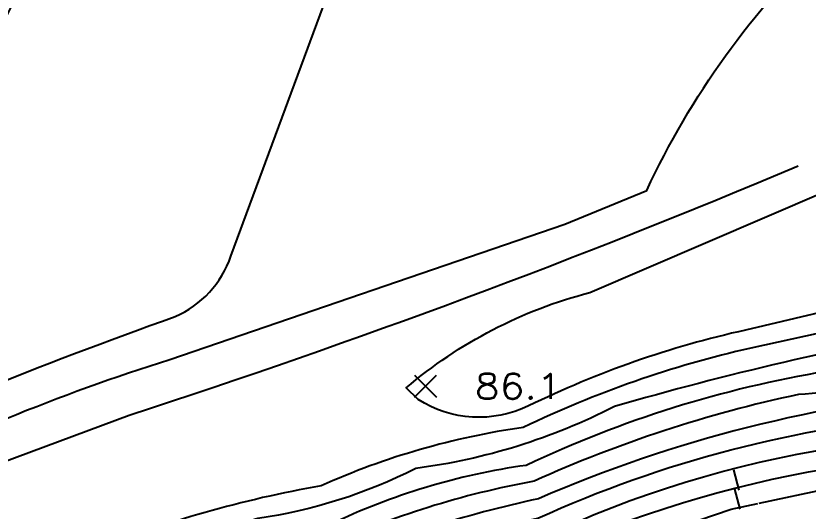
# Model space of a CAD drawing. Header units: feet. Extents: x 1023941 to 1026768, y 90264 to 94497.
# Drawn here: x 1026059.4 to 1026135.1, y 91238.2 to 91285.4 of the extents above; entities that cross this region are included whole.
import ezdxf
from ezdxf.enums import TextEntityAlignment as Align

# ---------------------------------------------------------------- set-up
doc = ezdxf.new("R2010")
doc.units = ezdxf.units.FT
doc.header["$MEASUREMENT"] = 0
doc.linetypes.add('LTP702', pattern=[40, 40, 0])
doc.linetypes.add('LTP706', pattern=[40, 40, 0])
for name, color, linetype in [('CF-DEP_INDX', 11, 'LTP702'), ('CF-DEP_INT', 9, 'LTP706'), ('CF-INDEX', 11, 'Continuous'), ('CF-INTERMED', 9, 'Continuous'), ('SPOTELEV', 9, 'Continuous')]:
    doc.layers.add(name, color=color, linetype=linetype)
doc.styles.add('60', font='simplex.shx', dxfattribs={"width": 1.15, "height": 2.4})

# ---------------------------------------------------------------- blocks, each defined once
blk = doc.blocks.new('DEPRESS2')
blk.add_line((0.005859, -0.996094), (0.001953, -0.001953))
blk = doc.blocks.new('SPOT')
for p, q in [((-0.5, -0.5), (0.5, 0.5)), ((-0.5, 0.5), (0.5, -0.5))]:
    blk.add_line(p, q)

msp = doc.modelspace()

# ---------------------------------------------------------------- linework, layer by layer
at = {"layer": 'CF-DEP_INDX', "elevation": 75, "flags": 128}
msp.add_lwpolyline([(1026159.41, 91120.54), (1026155.76, 91117.71, -0.17196089), (1026141.72, 91109.86), (1026129.8, 91105.94, -0.07207506), (1026106.53, 91108.5, -0.15369053), (1026091.85, 91114.87, -0.17780993), (1026064.25, 91163.21), (1026065.45, 91174.44, -0.21850248), (1026071.94, 91186.95), (1026081.37, 91196.18), (1026081.8, 91197.41, -0.38854983), (1026079.48, 91200.61, -0.08833904), (1026084.65, 91216.2), (1026086.05, 91219.39, -0.04174816), (1026133.13, 91236.01, 0.02273697), (1026171.44, 91244.71), (1026242.56, 91260.25), (1026257.9, 91263.81, -0.07644062), (1026284.87, 91266.06, -0.06001243), (1026304.59, 91266.01, -0.06422099), (1026316.14, 91253.07)], format="xyb", dxfattribs=at)
at = {"layer": 'CF-DEP_INT', "flags": 128}
for points, elevation in [([(1026335.54, 91244.01, -0.08513485), (1026337.15, 91216.2, -0.17704488), (1026326.73, 91193.91, -0.13033732), (1026292.28, 91166.04, -0.0366915), (1026194.37, 91118.49), (1026182.68, 91115.4, -0.05965369), (1026152.52, 91102.4, -0.02417349), (1026123.73, 91091.44, -0.14033846), (1026112.42, 91090.88, -0.14076263), (1026091.53, 91098.13, -0.14904534), (1026063.19, 91126.87), (1026049.67, 91150.49), (1026045.92, 91168.49, 0.19272258), (1026043.64, 91173.12, -0.13976813), (1026035.61, 91190.64), (1026032.18, 91205.04, -0.0645031), (1026069.97, 91222.07), (1026075.04, 91224.09), (1026101.34, 91233.57, 0.05679579), (1026114.63, 91237.86, -0.06985129), (1026143.09, 91244.97, 0.05287044), (1026160.19, 91249.15, -0.01925991), (1026232.01, 91265.18, -0.04219949), (1026292.29, 91275.66), (1026312.38, 91275.12, -0.11017542), (1026320.83, 91267.15), (1026330.95, 91254.91, -0.09656092), (1026335.54, 91244.01)], 79), ([(1026330.36, 91249.54, -0.15193711), (1026334.21, 91214.56, -0.20695229), (1026296.5, 91171.29, -0.01867233), (1026220, 91131.76), (1026193.04, 91120.87), (1026177.41, 91117.18, -0.05995969), (1026157.66, 91108.61, 0.08150049), (1026149.89, 91104.03), (1026125.33, 91094.94, -0.03846527), (1026103.12, 91097.45, -0.13927836), (1026077.07, 91114.19, -0.09099638), (1026059.66, 91141.76, -0.0982828), (1026051.41, 91163.42, -0.06907624), (1026051.6, 91172.49, 0.13395693), (1026049.95, 91181.2), (1026046.54, 91187.81, 0.11076841), (1026041.15, 91207.38, -0.03775692), (1026088.42, 91226.64), (1026102.51, 91232.18, 0.07400811), (1026114.72, 91236.05, -0.06437124), (1026142.09, 91242.99, 0.04558777), (1026159.53, 91247.03, -0.02116114), (1026232.93, 91263.54, -0.04584048), (1026289.14, 91272.96, -0.073978), (1026303.36, 91272.98, -0.25372815), (1026315.03, 91268.51, -0.05271933), (1026330.36, 91249.54)], 78), ([(1026332.39, 91219.32, -0.12515427), (1026327.76, 91204.16, -0.14691916), (1026289.91, 91170.66, -0.02500198), (1026212.64, 91131.45, -0.0615646), (1026175.99, 91120.03, 0.06605631), (1026167.11, 91116.42, 0.11683701), (1026151.33, 91107.78, -0.06891133), (1026125.64, 91099.84, -0.05711016), (1026099.49, 91102.46, -0.13564696), (1026081.45, 91115.31, -0.13041999), (1026061.97, 91146.21, -0.0906852), (1026056.37, 91162.15, -0.10440212), (1026060.46, 91188.11), (1026058.16, 91192.29, 0.04234485), (1026054.38, 91210.92, -0.01565872), (1026098.13, 91228.39), (1026127.71, 91238.37), (1026138.7, 91240.72, 0.02731385), (1026177.01, 91249.93), (1026261.66, 91267.91, -0.02948684), (1026300.37, 91271.09, -0.2612777), (1026313.87, 91265.53), (1026327.33, 91248.65, -0.14301689), (1026332.39, 91219.32)], 77)]:
    msp.add_lwpolyline(points, format="xyb", close=True, dxfattribs=dict(at, elevation=elevation))
at = {"layer": 'CF-INDEX', "flags": 128}
for points, elevation in [([(1026210.68, 91104.11, 0.06949691), (1026229.88449, 91113.22534), (1026264.14114, 91131.02915, -0.05813258), (1026304.04, 91154.18, 0.07792277), (1026331.22, 91173.59), (1026347.41, 91194.66, 0.16345261), (1026351.3, 91206.49, 0.07381778), (1026352.21, 91232.26, 0.07819852), (1026345.39, 91269.21), (1026329.78, 91290.55, 0.29184177), (1026315.0938, 91291.56511, -0.07873703), (1026301.87, 91290.49, 0.05446777), (1026274.34, 91287.68, -0.08980257), (1026255.27, 91283.09, 0.06574883), (1026228.5, 91275.82, 0.02988307), (1026187.53, 91266.63, 0.03273497), (1026156.24254, 91259.58635), (1026129.57, 91253.73, 0.05628817), (1026107.85, 91246.16, 0.07056469), (1026088.54778, 91240.58731, 0.05294692), (1026066.71366, 91234.36156), (1026055.97, 91231.92, -0.59018254)], 85), ([(1026043.37, 91214.01, -0.05304079), (1026066.98, 91223.18, -0.02689011), (1026091.6, 91231.7, -0.04698956), (1026109.23468, 91237.50037, -0.08571815), (1026146.94, 91247.32), (1026180.83, 91256.26), (1026215.96, 91263.96, 0.03354007), (1026235.73, 91268.23, -0.04428848), (1026296.35, 91278.19), (1026313.97, 91277.12, -0.09018286), (1026331.11, 91260.01, -0.15637484), (1026339.53237, 91236.47016, -0.08312258), (1026338.2, 91206.59), (1026336.25, 91202.05, -0.06646267), (1026309.58, 91172.82), (1026306.82, 91171.04)], 80), ([(1026054.03, 91241.34), (1026070.23, 91247.35, 0.02139252), (1026134.1, 91271.12)], 85)]:
    msp.add_lwpolyline(points, format="xyb", dxfattribs=dict(at, elevation=elevation))
at = {"layer": 'CF-INTERMED', "flags": 128}
for points, elevation in [([(1026036.73, 91241.35, -0.02250255), (1026074.62, 91256.75, 0.21080786), (1026079.94153, 91262.49587), (1026097.32, 91309.45), (1026106.69, 91328.33, -0.0222641), (1026121.31, 91351.88, 0.04639398)], 83), ([(1026269.87, 91287.71, -0.14907683), (1026259.71, 91285.83, 0.0652009), (1026226.22943, 91277.33597), (1026200.5379, 91272.19752, -0.03177371), (1026171.87396, 91265.549), (1026129.08018, 91255.45441, 0.05876161), (1026108.34958, 91248.21739, -0.26102643), (1026097.81, 91248.84), (1026096.66, 91249.93, -0.11341458), (1026114.20557, 91259.03349), (1026142.15, 91271.03, 0.04647005), (1026188.12739, 91289.89133), (1026215.29898, 91297.67397, -0.04347112), (1026258.13, 91314.33, 0.03062896), (1026251.18, 91341.35, -0.19663364)], 86), ([(1026043.46616, 91240.0513, -0.04410636), (1026074.11014, 91252.63962), (1026111.81692, 91265.56452), (1026119.64, 91268.78, -0.09355748), (1026136.93449, 91292.82047, 0.19777399), (1026148.19, 91314.49), (1026152.72, 91340.22, -0.18742049)], 84), ([(1026057.4, 91283.28, 0.05219919), (1026066.98, 91306.54), (1026077.52, 91335.61, -0.105276)], 82), ([(1026289.92313, 91285.20306, 0.01918871), (1026257.58, 91279.3, 0.05207895), (1026229.24939, 91272.14266, 0.02940454), (1026187.22209, 91262.89662, 0.03653391), (1026150.30588, 91253.88159), (1026136.81489, 91251.5258, 0.06930092), (1026108.14, 91242.55, 0.07669538), (1026089.42076, 91236.90584, 0.04679912), (1026065.22, 91229.38, 0.09684471), (1026036.25898, 91218.02591, -0.21165822)], 83), ([(1026272.46, 91284.94, -0.06179876), (1026253.09, 91280.59, 0.06060469), (1026229.42, 91274.1, 0.02516147), (1026184.26, 91264.11, 0.02880362), (1026149.04111, 91255.72587, 0.02627275), (1026116.55, 91248.16, -0.08657749), (1026097.58089, 91242.24916, -0.08236497), (1026082.51, 91237.49), (1026048.84, 91227.27)], 84), ([(1026317.78777, 91282.59967, 0.07606884), (1026262.4, 91278.07, 0.04026652), (1026228.24237, 91270.04729, 0.02412075), (1026184.38162, 91260.50203, 0.04180244), (1026154.53, 91253.03, -0.05554881), (1026134.12698, 91249.30547, 0.05343909), (1026108.89517, 91241.04105, 0.06179278), (1026089.06415, 91234.81709, 0.04809497), (1026065.24, 91227.11, 0.12868828), (1026030.91, 91211.09, -0.36881629)], 82), ([(1026303.98475, 91280.38337, 0.06055978), (1026264.39, 91276.33, 0.02914099), (1026229.42, 91268.4, 0.02810621), (1026187.56, 91259.32, 0.04398853), (1026150.07, 91249.65, 0.08120771), (1026109.29367, 91239.35933, 0.04880889), (1026088.8241, 91232.81628, 0.03370002), (1026064.06394, 91224.5095, 0.09189514), (1026031.06, 91209.12, -0.43912566)], 81)]:
    msp.add_lwpolyline(points, format="xyb", dxfattribs=dict(at, elevation=elevation))

# ---------------------------------------------------------------- block references
at = {"layer": 'CF-DEP_INT', "yscale": 2, "zscale": 2}
for p, xscale, rotation in [((1026127.95, 91242.12, 79), 1.999999999983366, 14.51372600032854), ((1026128.05, 91240.29, 78), 1.999999999967128, 14.34933500017477)]:
    msp.add_blockref('DEPRESS2', p, dxfattribs=dict(at, xscale=xscale, rotation=rotation))
at = {"layer": 'SPOTELEV', "xscale": 2.099999999976717, "yscale": 2.100000000005821, "zscale": 2.1}
msp.add_blockref('SPOT', (1026098.51, 91250.09), dxfattribs=at)

# ---------------------------------------------------------------- texts
at = {"layer": 'SPOTELEV', "style": '60', "width": 1.15}
msp.add_text('86.1', height=2.4, dxfattribs=at).set_placement((1026107.37, 91250.09), align=Align.MIDDLE_CENTER)

doc.saveas('drawing.dxf')
